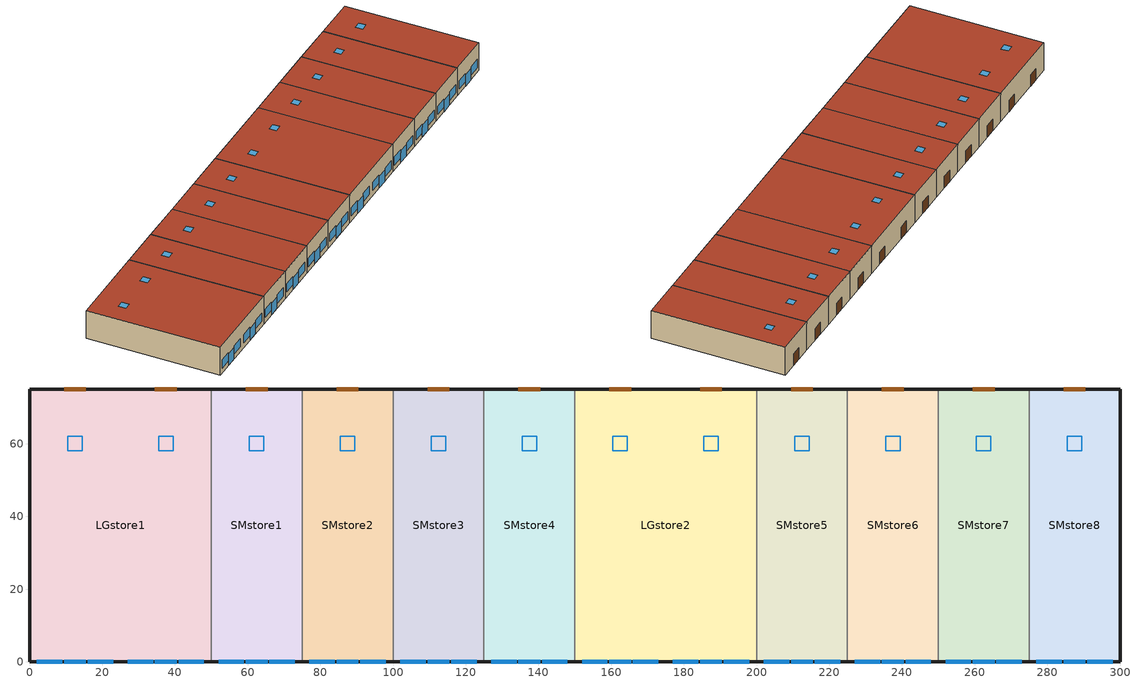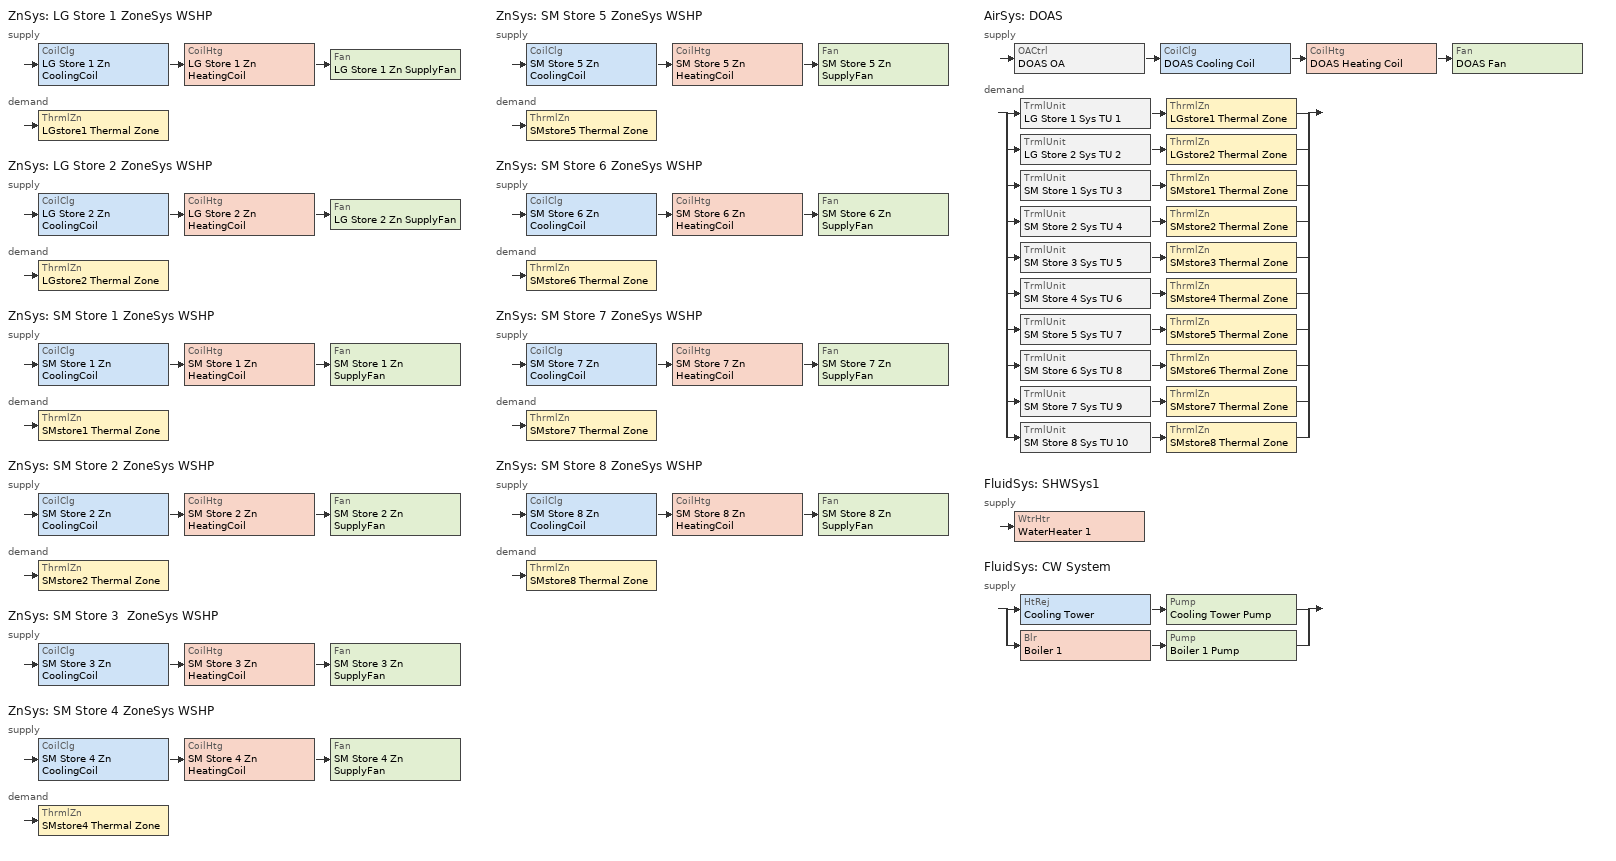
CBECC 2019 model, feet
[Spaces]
LGstore1
 floor ground (Slab Floor): 50,75 50,0 0,0 0,75 z0
 wall outside (Metal Framed Wall): 50,75 0,75 0,0 50,0 z0:16.99
 wall to SMstore1 (Interior Wall): 50,0 50,75 z0:16.99
 window (NACM VertFenestration Fixed): 9.51,0 15.52,0 / 34.51,0 40.52,0 z0:6.99; 2,0 8.99,0 / 16.01,0 23,0 / 27,0 33.99,0 / 41.01,0 48,0 z2.99:7.97
 door (NACM Door): 15.52,75 9.51,75 / 40.52,75 34.51,75 z0:6.99
 roof outside (Roof): 50,0 50,75 0,75 0,0 z16.99
 skylight (NACM Skylight Curb Metal Frame): 14.5,58 14.5,62 10.5,62 10.5,58 z16.99; 39.5,58 39.5,62 35.5,62 35.5,58 z16.99
SMstore1
 floor ground (Slab Floor): 75,75 75,0 50,0 50,75 z0
 wall outside (Metal Framed Wall): 50,0 75,0 / 75,75 50,75 z0:16.99
 wall to SMstore2 (Interior Wall): 75,0 75,75 z0:16.99
 window (NACM VertFenestration Fixed): 59.51,0 65.52,0 z0:6.99; 52,0 58.99,0 / 66.01,0 73,0 z2.99:7.97
 door (NACM Door): 65.52,75 59.51,75 z0:6.99
 roof outside (Roof): 75,0 75,75 50,75 50,0 z16.99
 skylight (NACM Skylight Curb Metal Frame): 64.5,58 64.5,62 60.5,62 60.5,58 z16.99
LGstore2
 floor ground (Slab Floor): 200,75 200,0 150,0 150,75 z0
 wall outside (Metal Framed Wall): 150,0 200,0 / 200,75 150,75 z0:16.99
 wall to SMstore4 (Interior Wall): 150,75 150,0 z0:16.99
 wall to SMstore5 (Interior Wall): 200,0 200,75 z0:16.99
 window (NACM VertFenestration Fixed): 159.51,0 165.49,0 / 184.51,0 190.49,0 z0:6.99; 152,0 158.99,0 / 166.01,0 173,0 / 177,0 183.99,0 / 191.01,0 198,0 z2.99:7.97
 door (NACM Door): 165.49,75 159.51,75 / 190.49,75 184.51,75 z0:6.99
 roof outside (Roof): 200,0 200,75 150,75 150,0 z16.99
 skylight (NACM Skylight Curb Metal Frame): 164.5,58 164.5,62 160.5,62 160.5,58 z16.99; 189.5,58 189.5,62 185.5,62 185.5,58 z16.99
SMstore4
 floor ground (Slab Floor): 150,75 150,0 125,0 125,75 z0
 wall outside (Metal Framed Wall): 125,0 150,0 / 150,75 125,75 z0:16.99
 wall to SMstore3 (Interior Wall): 125,75 125,0 z0:16.99
 window (NACM VertFenestration Fixed): 134.51,0 140.49,0 z0:6.99; 127,0 133.99,0 / 141.01,0 148,0 z2.99:7.97
 door (NACM Door): 140.49,75 134.51,75 z0:6.99
 roof outside (Roof): 150,0 150,75 125,75 125,0 z16.99
 skylight (NACM Skylight Curb Metal Frame): 139.5,58 139.5,62 135.5,62 135.5,58 z16.99
SMstore5
 floor ground (Slab Floor): 225,75 225,0 200,0 200,75 z0
 wall outside (Metal Framed Wall): 200,0 225,0 / 225,75 200,75 z0:16.99
 wall to SMstore6 (Interior Wall): 225,0 225,75 z0:16.99
 window (NACM VertFenestration Fixed): 209.51,0 215.49,0 z0:6.99; 202,0 208.99,0 / 216.01,0 223,0 z2.99:7.97
 door (NACM Door): 215.49,75 209.51,75 z0:6.99
 roof outside (Roof): 225,0 225,75 200,75 200,0 z16.99
 skylight (NACM Skylight Curb Metal Frame): 214.5,58 214.5,62 210.5,62 210.5,58 z16.99
SMstore2
 floor ground (Slab Floor): 100,75 100,0 75,0 75,75 z0
 wall outside (Metal Framed Wall): 75,0 100,0 / 100,75 75,75 z0:16.99
 wall to SMstore3 (Interior Wall): 100,0 100,75 z0:16.99
 window (NACM VertFenestration Fixed): 84.51,0 90.49,0 z0:6.99; 77,0 83.99,0 / 91.01,0 98,0 z2.99:7.97
 door (NACM Door): 90.49,75 84.51,75 z0:6.99
 roof outside (Roof): 100,0 100,75 75,75 75,0 z16.99
 skylight (NACM Skylight Curb Metal Frame): 89.5,58 89.5,62 85.5,62 85.5,58 z16.99
SMstore3
 floor ground (Slab Floor): 125,75 125,0 100,0 100,75 z0
 wall outside (Metal Framed Wall): 100,0 125,0 / 125,75 100,75 z0:16.99
 window (NACM VertFenestration Fixed): 109.51,0 115.49,0 z0:6.99; 102,0 108.99,0 / 116.01,0 123,0 z2.99:7.97
 door (NACM Door): 115.49,75 109.51,75 z0:6.99
 roof outside (Roof): 125,0 125,75 100,75 100,0 z16.99
 skylight (NACM Skylight Curb Metal Frame): 114.5,58 114.5,62 110.5,62 110.5,58 z16.99
SMstore6
 floor ground (Slab Floor): 250,75 250,0 225,0 225,75 z0
 wall outside (Metal Framed Wall): 225,0 250,0 / 250,75 225,75 z0:16.99
 wall to SMstore7 (Interior Wall): 250,0 250,75 z0:16.99
 window (NACM VertFenestration Fixed): 234.51,0 240.49,0 z0:6.99; 227,0 233.99,0 / 241.01,0 248,0 z2.99:7.97
 door (NACM Door): 240.49,75 234.51,75 z0:6.99
 roof outside (Roof): 250,0 250,75 225,75 225,0 z16.99
 skylight (NACM Skylight Curb Metal Frame): 239.5,58 239.5,62 235.5,62 235.5,58 z16.99
SMstore7
 floor ground (Slab Floor): 275,75 275,0 250,0 250,75 z0
 wall outside (Metal Framed Wall): 250,0 275,0 / 275,75 250,75 z0:16.99
 wall to SMstore8 (Interior Wall): 275,0 275,75 z0:16.99
 window (NACM VertFenestration Fixed): 259.51,0 265.49,0 z0:6.99; 252,0 258.99,0 / 266.01,0 273,0 z2.99:7.97
 door (NACM Door): 265.49,75 259.51,75 z0:6.99
 roof outside (Roof): 275,0 275,75 250,75 250,0 z16.99
 skylight (NACM Skylight Curb Metal Frame): 264.5,58 264.5,62 260.5,62 260.5,58 z16.99
SMstore8
 floor ground (Slab Floor): 300,75 300,0 275,0 275,75 z0
 wall outside (Metal Framed Wall): 275,0 300,0 300,75 275,75 z0:16.99
 window (NACM VertFenestration Fixed): 284.51,0 290.49,0 z0:6.99; 277,0 283.99,0 / 291.01,0 298,0 z2.99:7.97
 door (NACM Door): 290.49,75 284.51,75 z0:6.99
 roof outside (Roof): 300,0 300,75 275,75 275,0 z16.99
 skylight (NACM Skylight Curb Metal Frame): 289.5,58 289.5,62 285.5,62 285.5,58 z16.99
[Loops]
ZnSys 'LG Store 1 ZoneSys WSHP'
 supply: CoilClg 'LG Store 1 Zn CoolingCoil' > CoilHtg 'LG Store 1 Zn HeatingCoil' > Fan 'LG Store 1 Zn SupplyFan'
 demand: ThrmlZn 'LGstore1 Thermal Zone'
ZnSys 'LG Store 2 ZoneSys WSHP'
 supply: CoilClg 'LG Store 2 Zn CoolingCoil' > CoilHtg 'LG Store 2 Zn HeatingCoil' > Fan 'LG Store 2 Zn SupplyFan'
 demand: ThrmlZn 'LGstore2 Thermal Zone'
ZnSys 'SM Store 1 ZoneSys WSHP'
 supply: CoilClg 'SM Store 1 Zn CoolingCoil' > CoilHtg 'SM Store 1 Zn HeatingCoil' > Fan 'SM Store 1 Zn SupplyFan'
 demand: ThrmlZn 'SMstore1 Thermal Zone'
ZnSys 'SM Store 2 ZoneSys WSHP'
 supply: CoilClg 'SM Store 2 Zn CoolingCoil' > CoilHtg 'SM Store 2 Zn HeatingCoil' > Fan 'SM Store 2 Zn SupplyFan'
 demand: ThrmlZn 'SMstore2 Thermal Zone'
ZnSys 'SM Store 3  ZoneSys WSHP'
 supply: CoilClg 'SM Store 3 Zn CoolingCoil' > CoilHtg 'SM Store 3 Zn HeatingCoil' > Fan 'SM Store 3 Zn SupplyFan'
ZnSys 'SM Store 4 ZoneSys WSHP'
 supply: CoilClg 'SM Store 4 Zn CoolingCoil' > CoilHtg 'SM Store 4 Zn HeatingCoil' > Fan 'SM Store 4 Zn SupplyFan'
 demand: ThrmlZn 'SMstore4 Thermal Zone'
ZnSys 'SM Store 5 ZoneSys WSHP'
 supply: CoilClg 'SM Store 5 Zn CoolingCoil' > CoilHtg 'SM Store 5 Zn HeatingCoil' > Fan 'SM Store 5 Zn SupplyFan'
 demand: ThrmlZn 'SMstore5 Thermal Zone'
ZnSys 'SM Store 6 ZoneSys WSHP'
 supply: CoilClg 'SM Store 6 Zn CoolingCoil' > CoilHtg 'SM Store 6 Zn HeatingCoil' > Fan 'SM Store 6 Zn SupplyFan'
 demand: ThrmlZn 'SMstore6 Thermal Zone'
ZnSys 'SM Store 7 ZoneSys WSHP'
 supply: CoilClg 'SM Store 7 Zn CoolingCoil' > CoilHtg 'SM Store 7 Zn HeatingCoil' > Fan 'SM Store 7 Zn SupplyFan'
 demand: ThrmlZn 'SMstore7 Thermal Zone'
ZnSys 'SM Store 8 ZoneSys WSHP'
 supply: CoilClg 'SM Store 8 Zn CoolingCoil' > CoilHtg 'SM Store 8 Zn HeatingCoil' > Fan 'SM Store 8 Zn SupplyFan'
 demand: ThrmlZn 'SMstore8 Thermal Zone'
AirSys 'DOAS'
 supply: OACtrl 'DOAS OA' > CoilClg 'DOAS Cooling Coil' > CoilHtg 'DOAS Heating Coil' > Fan 'DOAS Fan'
 demand: split
  | TrmlUnit 'LG Store 1 Sys TU 1' > ThrmlZn 'LGstore1 Thermal Zone'
  | TrmlUnit 'LG Store 2 Sys TU 2' > ThrmlZn 'LGstore2 Thermal Zone'
  | TrmlUnit 'SM Store 1 Sys TU 3' > ThrmlZn 'SMstore1 Thermal Zone'
  | TrmlUnit 'SM Store 2 Sys TU 4' > ThrmlZn 'SMstore2 Thermal Zone'
  | TrmlUnit 'SM Store 3 Sys TU 5' > ThrmlZn 'SMstore3 Thermal Zone'
  | TrmlUnit 'SM Store 4 Sys TU 6' > ThrmlZn 'SMstore4 Thermal Zone'
  | TrmlUnit 'SM Store 5 Sys TU 7' > ThrmlZn 'SMstore5 Thermal Zone'
  | TrmlUnit 'SM Store 6 Sys TU 8' > ThrmlZn 'SMstore6 Thermal Zone'
  | TrmlUnit 'SM Store 7 Sys TU 9' > ThrmlZn 'SMstore7 Thermal Zone'
  | TrmlUnit 'SM Store 8 Sys TU 10' > ThrmlZn 'SMstore8 Thermal Zone'
FluidSys 'SHWSys1'
 supply: WtrHtr 'WaterHeater 1'
FluidSys 'CW System'
 supply: split
  | HtRej 'Cooling Tower' > Pump 'Cooling Tower Pump'
  | Blr 'Boiler 1' > Pump 'Boiler 1 Pump'
[Proj]
1014315-RetlStrp-WSHP: ZipCode=92262; WeatherStation=PALM-SPRINGS-INTL_722868; CompType=NewComplete
[Bldg]
Strip Mall: TotStoryCnt=1; AboveGrdStoryCnt=1
[Mat]
Name | CodeCat | CodeItem
Stucco - 7/8 in | Plastering Materials | Stucco - 7/8 in.
Building Paper - 1/16 in | Building Membrane | Building Paper - 1/16 in.
Air - Metal Wall Framing - 16 or 24 in OC; Stud Wall | Air | Air - Metal Wall Framing - 16 or 24 in. OC
Gypsum Board - 1/2 in | Bldg Board and Siding | Gypsum Board - 1/2 in.
Expanded Polystyrene - EPS - 3 1/3 in | Insulation Board | Expanded Polystyrene - EPS - 3 1/3 in. R14
Metal Standing Seam - 1/16 in | Roofing | Metal Standing Seam - 1/16 in.
Expanded Polystyrene - EPS - 6 7/8 in | Insulation Board | Expanded Polystyrene - EPS - 6 7/8 in. R29
[FenCons] FenProdType=FixedWindow; AssmContext=Manufactured; CertificationMthd=NFRCRated; SHGC=0.25
Name | FenType | SkyltGlz | SkyltCurb | Diffusing | UFactor | VT | GlzTint | WinDivider
NACM Skylight Curb Metal Frame | Skylight | Glass | CurbMounted | 0 | 0.58 | 0.49
NACM VertFenestration Fixed | VerticalFenestration |  |  |  | 0.36 | 0.42 | TintedGlazing | DividerBtwnPanesLessThan7_16in
[ConsAssm]
Name | CompatibleSurfType | MatRef[1] | MatRef[2] | MatRef[3] | MatRef[4] | MatRef[5] | SlabType | SlabInsOrientation | SlabInsThrmlR
Metal Framed Wall | ExteriorWall | Stucco - 7/8 in | Building Paper - 1/16 in | Expanded Polystyrene - EPS - 3 1/3 in | Air - Metal Wall Framing - 16 or 24 in OC | Gypsum Board - 1/2 in
Interior Wall | InteriorWall | Gypsum Board - 1/2 in | Stud Wall | Gypsum Board - 1/2 in
Slab Floor | UndergroundFloor |  |  |  |  |  | UnheatedSlabOnGrade | 12inHorizontal | R5
Roof | Roof | Metal Standing Seam - 1/16 in | Expanded Polystyrene - EPS - 6 7/8 in
[DrCons]
NACM Door: Type=MetalInsulatedSwingingDoor; CertificationMthd=NFRCRated; UFactor=0.36; Open=Swinging
[Story]
Building Story 1
[Spc] Story=Building Story 1; SpcFuncDefaultsRef=StripMall_Defaults; SecSide100PctControlled=1; SHWFluidSegRef=SHWSys1 Supply
Name | ThrmlZnRef | Vol
LGstore1 | LGstore1 Thermal Zone | 63730.3
LGstore2 | LGstore2 Thermal Zone | 63730.3
SMstore1 | SMstore1 Thermal Zone | 31865.2
SMstore2 | SMstore2 Thermal Zone | 31865.2
SMstore3 | SMstore3 Thermal Zone | 31865.2
SMstore4 | SMstore4 Thermal Zone | 31865.2
SMstore5 | SMstore5 Thermal Zone | 31865.2
SMstore6 | SMstore6 Thermal Zone | 31865.2
SMstore7 | SMstore7 Thermal Zone | 31865.2
SMstore8 | SMstore8 Thermal Zone | 31865.2
[ThrmlZn] Type=Conditioned; VentSysRef=DOAS; VentCtrlMthd=CO2Sensors
Name | PriAirCondgSysRef[1]
LGstore1 Thermal Zone | LG Store 1 ZoneSys WSHP
LGstore2 Thermal Zone | LG Store 2 ZoneSys WSHP
SMstore1 Thermal Zone | SM Store 1 ZoneSys WSHP
SMstore2 Thermal Zone | SM Store 2 ZoneSys WSHP
SMstore3 Thermal Zone | SM Store 3 ZoneSys WSHP
SMstore4 Thermal Zone | SM Store 4 ZoneSys WSHP
SMstore5 Thermal Zone | SM Store 5 ZoneSys WSHP
SMstore6 Thermal Zone | SM Store 6 ZoneSys WSHP
SMstore7 Thermal Zone | SM Store 7 ZoneSys WSHP
SMstore8 Thermal Zone | SM Store 8 ZoneSys WSHP
[ZnSys] Type=WSHP
LG Store 1 ZoneSys WSHP; LG Store 2 ZoneSys WSHP; SM Store 1 ZoneSys WSHP; SM Store 2 ZoneSys WSHP; SM Store 3  ZoneSys WSHP; SM Store 4 ZoneSys WSHP; SM Store 5 ZoneSys WSHP; SM Store 6 ZoneSys WSHP; SM Store 7 ZoneSys WSHP; SM Store 8 ZoneSys WSHP
[CoilClg] Type=DirectExpansion
Name | Sys | FluidSegInRef | FluidSegOutRef | DXEER | CndsrType | DXIEER
LG Store 1 Zn CoolingCoil | LG Store 1 ZoneSys WSHP | CW Supply | CW Return | 13.5 | WaterSource
LG Store 2 Zn CoolingCoil | LG Store 2 ZoneSys WSHP | CW Supply | CW Return | 13.5 | WaterSource
SM Store 1 Zn CoolingCoil | SM Store 1 ZoneSys WSHP | CW Supply | CW Return | 13.5 | WaterSource
SM Store 2 Zn CoolingCoil | SM Store 2 ZoneSys WSHP | CW Supply | CW Return | 13.5 | WaterSource
SM Store 3 Zn CoolingCoil | SM Store 3  ZoneSys WSHP | CW Supply | CW Return | 13.5 | WaterSource
SM Store 4 Zn CoolingCoil | SM Store 4 ZoneSys WSHP | CW Supply | CW Return | 13.5 | WaterSource
SM Store 5 Zn CoolingCoil | SM Store 5 ZoneSys WSHP | CW Supply | CW Return | 13.5 | WaterSource
SM Store 6 Zn CoolingCoil | SM Store 6 ZoneSys WSHP | CW Supply | CW Return | 13.5 | WaterSource
SM Store 7 Zn CoolingCoil | SM Store 7 ZoneSys WSHP | CW Supply | CW Return | 13.5 | WaterSource
SM Store 8 Zn CoolingCoil | SM Store 8 ZoneSys WSHP | CW Supply | CW Return | 13.5 | WaterSource
DOAS Cooling Coil | DOAS |  |  | 11.2 |  | 12.9
[CoilHtg] FluidSegInRef=CW Supply; FluidSegOutRef=CW Return
Name | Sys | Type | CndsrType | HtPumpCprsrLockoutTemp | HtPumpSuppTemp | FurnThrmlEff
LG Store 1 Zn HeatingCoil | LG Store 1 ZoneSys WSHP | HeatPump | WaterSource | 17 | 20
LG Store 2 Zn HeatingCoil | LG Store 2 ZoneSys WSHP | HeatPump | WaterSource | 17 | 20
SM Store 1 Zn HeatingCoil | SM Store 1 ZoneSys WSHP | HeatPump | WaterSource | 17 | 20
SM Store 2 Zn HeatingCoil | SM Store 2 ZoneSys WSHP | HeatPump | WaterSource | 17 | 20
SM Store 3 Zn HeatingCoil | SM Store 3  ZoneSys WSHP | HeatPump | WaterSource | 17 | 20
SM Store 4 Zn HeatingCoil | SM Store 4 ZoneSys WSHP | HeatPump | WaterSource | 17 | 20
SM Store 5 Zn HeatingCoil | SM Store 5 ZoneSys WSHP | HeatPump | WaterSource | 17 | 20
SM Store 6 Zn HeatingCoil | SM Store 6 ZoneSys WSHP | HeatPump | WaterSource | 17 | 20
SM Store 7 Zn HeatingCoil | SM Store 7 ZoneSys WSHP | HeatPump | WaterSource | 17 | 20
SM Store 8 Zn HeatingCoil | SM Store 8 ZoneSys WSHP | HeatPump | WaterSource | 17 | 20
DOAS Heating Coil | DOAS | Furnace |  |  |  | 0.82
[Fan] ModelingMthd=StaticPressure; FlowEff=0.6; TotStaticPress=1.5; MtrEff=0.95
Name | Sys
LG Store 1 Zn SupplyFan | LG Store 1 ZoneSys WSHP
LG Store 2 Zn SupplyFan | LG Store 2 ZoneSys WSHP
SM Store 1 Zn SupplyFan | SM Store 1 ZoneSys WSHP
SM Store 2 Zn SupplyFan | SM Store 2 ZoneSys WSHP
SM Store 3 Zn SupplyFan | SM Store 3  ZoneSys WSHP
SM Store 4 Zn SupplyFan | SM Store 4 ZoneSys WSHP
SM Store 5 Zn SupplyFan | SM Store 5 ZoneSys WSHP
SM Store 6 Zn SupplyFan | SM Store 6 ZoneSys WSHP
SM Store 7 Zn SupplyFan | SM Store 7 ZoneSys WSHP
SM Store 8 Zn SupplyFan | SM Store 8 ZoneSys WSHP
DOAS Fan | DOAS
[AirSys]
DOAS: Type=SZAC; CtrlZnRef=SMstore3 Thermal Zone
[AirSeg] Sys=DOAS
Name | Type
DOAS Supply Air Seg | Supply
DOAS Return Air Seg | Return
[TrmlUnit] Sys=DOAS; Type=Uncontrolled
Name | ZnServedRef
LG Store 1 Sys TU 1 | LGstore1 Thermal Zone
LG Store 2 Sys TU 2 | LGstore2 Thermal Zone
SM Store 1 Sys TU 3 | SMstore1 Thermal Zone
SM Store 2 Sys TU 4 | SMstore2 Thermal Zone
SM Store 3 Sys TU 5 | SMstore3 Thermal Zone
SM Store 4 Sys TU 6 | SMstore4 Thermal Zone
SM Store 5 Sys TU 7 | SMstore5 Thermal Zone
SM Store 6 Sys TU 8 | SMstore6 Thermal Zone
SM Store 7 Sys TU 9 | SMstore7 Thermal Zone
SM Store 8 Sys TU 10 | SMstore8 Thermal Zone
[OACtrl]
DOAS OA: Sys=DOAS; EconoCtrlMthd=DifferentialDryBulb; EconoIntegration=Integrated; EconoHiTempLockout=80
[SpcFuncDefaults]
StripMall_Defaults: SpcFunc=Retail Sales Area (Retail Merchandise Sales)
[FluidSys]
Name | Type
SHWSys1 | ServiceHotWater
CW System | CondenserWater
[WtrHtr]
WaterHeater 1: Sys=SHWSys1; FluidSegOutRef=SHWSys1 Supply; FluidSegMakeupRef=SHWSys1 MuniInlet; EF=0.637; RE=0.78; ThrmlEff=0.8
[FluidSeg]
Name | Sys | Type | Src
SHWSys1 MuniInlet | SHWSys1 | MakeupFluid | MunicipalWater
SHWSys1 Supply | SHWSys1 | PrimarySupply
CW Return | CW System | PrimaryReturn
CW Supply | CW System | PrimarySupply
[HtRej]
Cooling Tower: Sys=CW System; FluidSegInRef=CW Return; FluidSegOutRef=CW Supply
[Pump] Sys=CW System; TotHd=40; MtrEff=0.9
Cooling Tower Pump; Boiler 1 Pump
[Blr]
Boiler 1: Sys=CW System; Type=HotWater; FuelSrc=Gas; DraftType=Condensing; FluidSegInRef=CW Return; FluidSegOutRef=CW Supply; ThrmlEff=0.82
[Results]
End Use | Proposed Design Site (MWh) | Proposed Design Site (MBtu) | Proposed Design TDV (kBtu/ft²-yr) | Standard Design Site (MWh) | Standard Design Site (MBtu) | Standard Design TDV (kBtu/ft²-yr) | Compliance TDV Margin (kBtu/ft²-yr)
Space Heating | 0.2 | 9.5 | 0.84 | 0.0 | 102.6 | 6.43 | 5.59
Space Cooling | 93.7 | -- | 139.47 | 128.9 | -- | 177.29 | 37.82
Indoor Fans | 37.0 | -- | 38.23 | 48.1 | -- | 56.63 | 18.40
Heat Rejection | 0.0 | -- | 0.00 | -- | -- | -- | --
Pumps & Misc. | 5.3 | -- | 6.19 | 0.7 | -- | 0.55 | -5.64
Domestic Hot Water | -- | 111.7 | 7.20 | -- | 110.2 | 7.10 | -0.10
Indoor Lighting | 66.6 | -- | 72.67 | 66.6 | -- | 72.67 | --
COMPLIANCE TOTAL | 202.8 | 121.2 | 264.60 | 244.3 | 212.8 | 320.67 | 56.07
Receptacle | 81.8 | -- | 89.23 | 81.8 | -- | 89.23 | 
Process | -- | -- | -- | -- | -- | -- | 
Other Ltg | -- | -- | -- | -- | -- | -- | 
TOTAL | 284.6 | 121.2 | 353.83 | 326.1 | 212.8 | 409.90 | 
PASS
